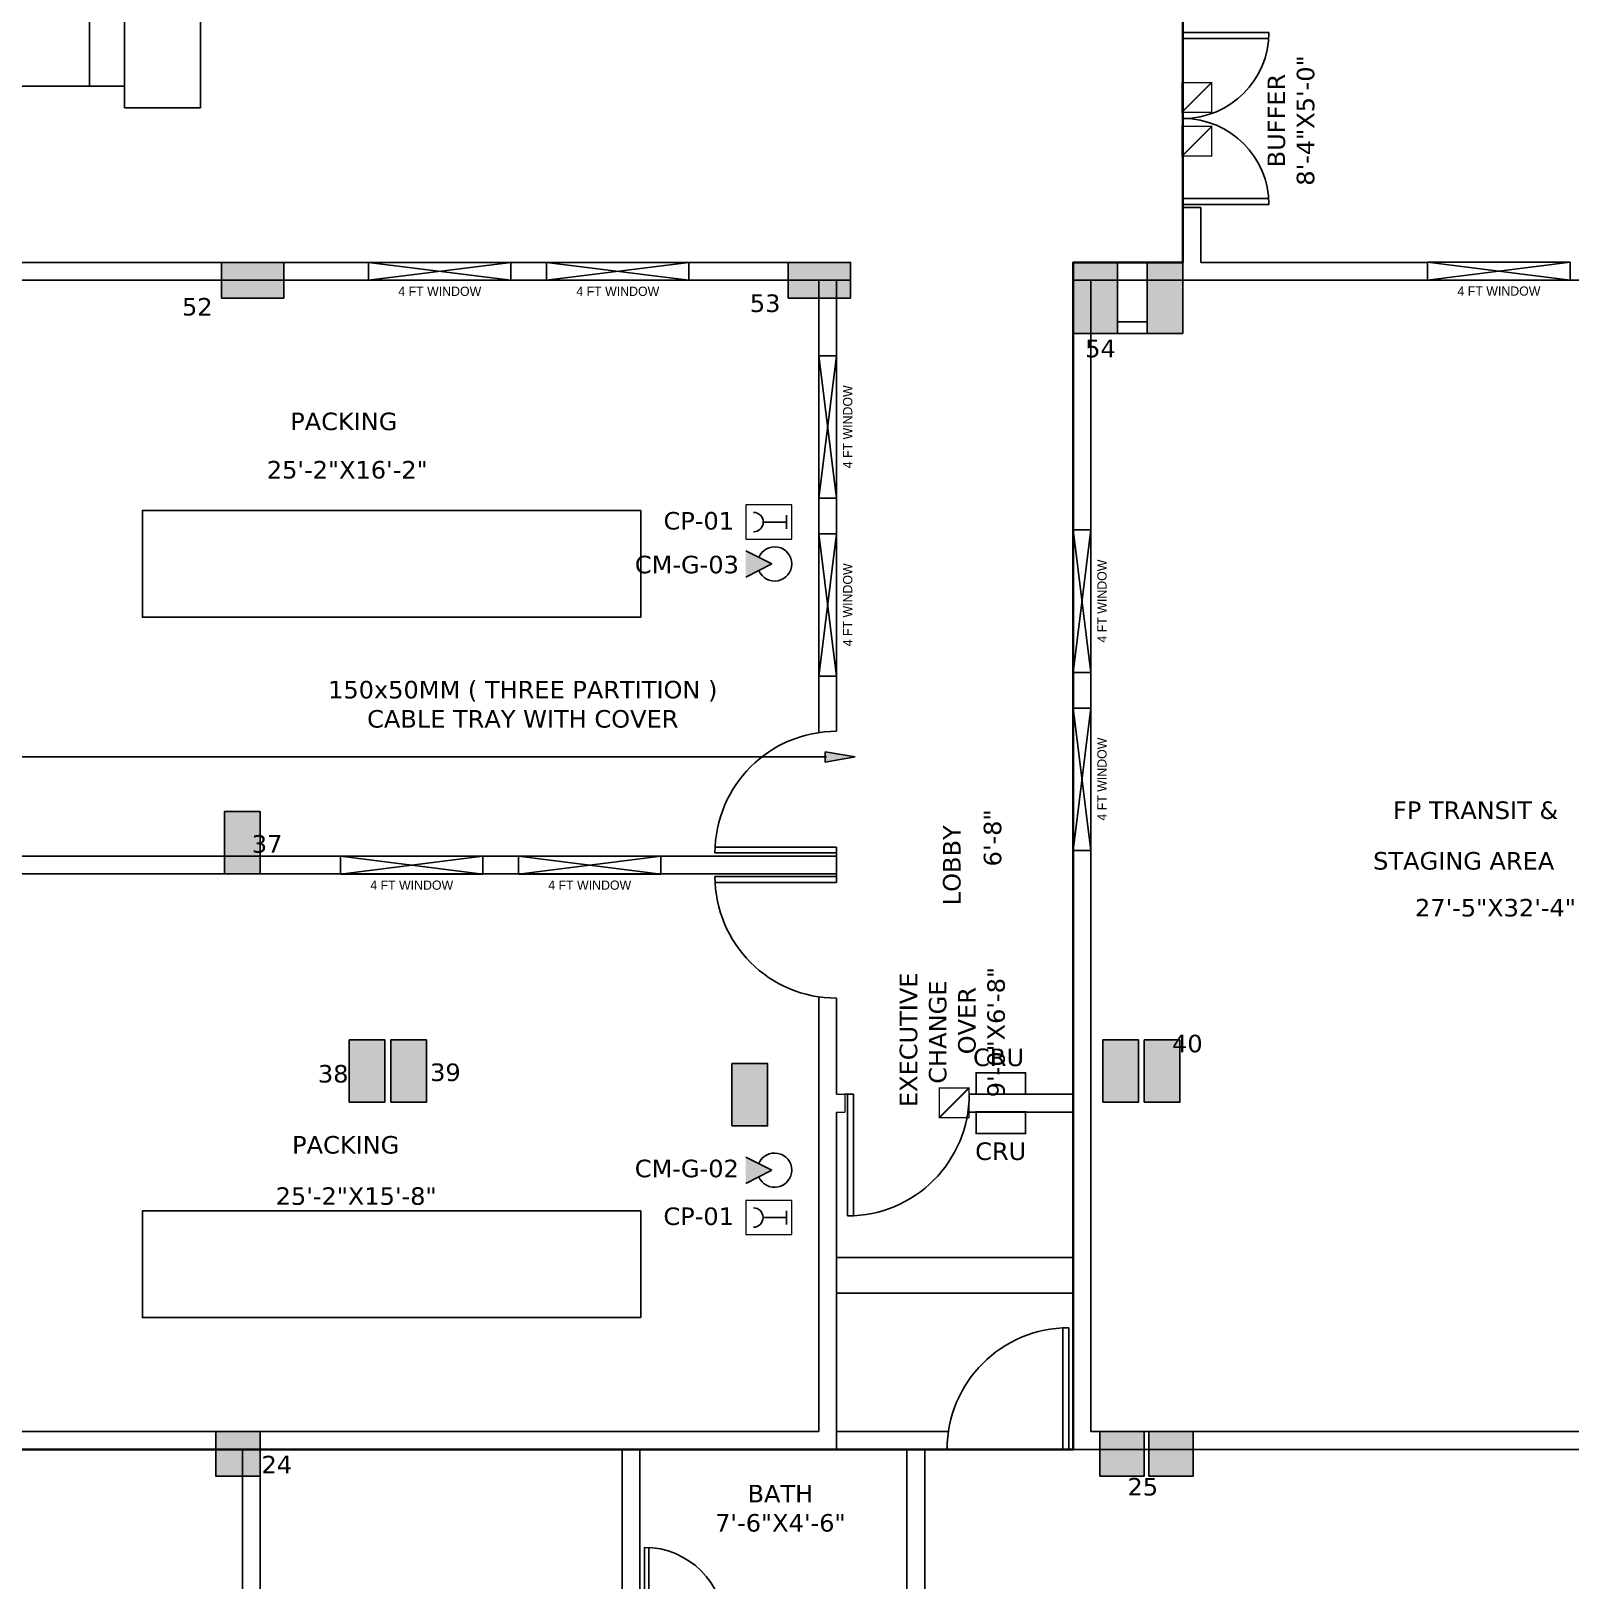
# Model space of a CAD drawing. Header units: millimetres. Extents: x -5691 to 68617, y -23008 to 84113.
# Drawn here: x 13176 to 26352, y 16027 to 29286 of the extents above; entities that cross this region are included whole.
import ezdxf

# ---------------------------------------------------------------- set-up
doc = ezdxf.new("R2010")
doc.units = ezdxf.units.MM
doc.header["$LTSCALE"] = 700
doc.header["$MEASUREMENT"] = 0
for name, color, linetype in [('architactur xref$0$COLUMN', 8, 'Continuous'), ('architactur xref$0$COLUMN HATCH', 8, 'Continuous'), ('architactur xref$0$EL- DOOR INTERLOCKING', 8, 'Continuous'), ('architactur xref$0$MAA - CCTV - ZAI', 8, 'Continuous'), ('architactur xref$0$MAA-PP.1', 8, 'Continuous'), ('architactur xref$0$TEXT', 8, 'Continuous'), ('architactur xref$0$WALL', 8, 'Continuous'), ('architactur xref$0$WINDOOW', 8, 'Continuous'), ('rcp$0$X-REF', 8, 'Continuous'), ('Return Ahu-06', 1, 'Continuous'), ('X-REF', 8, 'Continuous')]:
    doc.layers.add(name, color=color, linetype=linetype)
doc.styles.add('architactur xref$0$H St Bt', font='stylu.ttf')
doc.styles.add('architactur xref$0$VERDANA', font='verdana.ttf')

# ---------------------------------------------------------------- blocks, each defined once
blk = doc.blocks.new('architactur xref$0$D2.5')
at = {"color": 0}
for p, q in [((1.5, 0), (1.5, 27)), ((3, 0), (3, 26.96)), ((0, 0), (3, 0)), ((28.5, 0), (30, 0))]:
    blk.add_line(p, q, dxfattribs=at)
blk.add_arc((1.5, 0), 27, 0, 90, dxfattribs=at)
blk = doc.blocks.new('*U211')
at = {"layer": 'architactur xref$0$WALL', "color": 0}
for p, q in [((60520.06, 48188.77), (60526.06, 48188.77)), ((60520.06, 48140.77), (60520.06, 48188.77)), ((60526.06, 48188.77), (60520.06, 48140.77)), ((60520.06, 48188.77), (60526.06, 48140.77)), ((60526.06, 48188.77), (60526.06, 48140.77)), ((60526.06, 48140.77), (60520.06, 48140.77))]:
    blk.add_line(p, q, dxfattribs=at)
at = {"layer": 'architactur xref$0$TEXT', "lineweight": 0, "style": 'architactur xref$0$H St Bt'}
blk.add_text('4 FT WINDOW', height=3.1104, rotation=90, dxfattribs=at).set_placement((60531.34, 48150.84))
blk = doc.blocks.new('*U212')
at = {"layer": 'architactur xref$0$WALL', "color": 0}
for p, q in [((60520.06, 48188.77), (60526.06, 48188.77)), ((60520.06, 48140.77), (60520.06, 48188.77)), ((60526.06, 48188.77), (60520.06, 48140.77)), ((60520.06, 48188.77), (60526.06, 48140.77)), ((60526.06, 48188.77), (60526.06, 48140.77)), ((60526.06, 48140.77), (60520.06, 48140.77))]:
    blk.add_line(p, q, dxfattribs=at)
at = {"layer": 'architactur xref$0$TEXT', "lineweight": 0, "style": 'architactur xref$0$H St Bt'}
blk.add_text('4 FT WINDOW', height=3.1104, rotation=90, dxfattribs=at).set_placement((60531.34, 48150.84))
blk = doc.blocks.new('*U213')
at = {"layer": 'architactur xref$0$WALL', "color": 0}
for p, q in [((60520.06, 48188.77), (60526.06, 48188.77)), ((60520.06, 48140.77), (60520.06, 48188.77)), ((60526.06, 48188.77), (60520.06, 48140.77)), ((60520.06, 48188.77), (60526.06, 48140.77)), ((60526.06, 48188.77), (60526.06, 48140.77)), ((60526.06, 48140.77), (60520.06, 48140.77))]:
    blk.add_line(p, q, dxfattribs=at)
at = {"layer": 'architactur xref$0$TEXT', "lineweight": 0, "style": 'architactur xref$0$H St Bt'}
blk.add_text('4 FT WINDOW', height=3.1104, rotation=90, dxfattribs=at).set_placement((60531.34, 48150.84))
blk = doc.blocks.new('*U214')
at = {"layer": 'architactur xref$0$WALL', "color": 0}
for p, q in [((60520.06, 48188.77), (60526.06, 48188.77)), ((60520.06, 48140.77), (60520.06, 48188.77)), ((60526.06, 48188.77), (60520.06, 48140.77)), ((60520.06, 48188.77), (60526.06, 48140.77)), ((60526.06, 48188.77), (60526.06, 48140.77)), ((60526.06, 48140.77), (60520.06, 48140.77))]:
    blk.add_line(p, q, dxfattribs=at)
at = {"layer": 'architactur xref$0$TEXT', "lineweight": 0, "style": 'architactur xref$0$H St Bt'}
blk.add_text('4 FT WINDOW', height=3.1104, rotation=90, dxfattribs=at).set_placement((60531.34, 48150.84))
blk = doc.blocks.new('*U215')
at = {"layer": 'architactur xref$0$WALL', "color": 0}
for p, q in [((60520.06, 48188.77), (60526.06, 48188.77)), ((60520.06, 48140.77), (60520.06, 48188.77)), ((60526.06, 48188.77), (60520.06, 48140.77)), ((60520.06, 48188.77), (60526.06, 48140.77)), ((60526.06, 48188.77), (60526.06, 48140.77)), ((60526.06, 48140.77), (60520.06, 48140.77))]:
    blk.add_line(p, q, dxfattribs=at)
at = {"layer": 'architactur xref$0$TEXT', "lineweight": 0, "style": 'architactur xref$0$H St Bt'}
blk.add_text('4 FT WINDOW', height=3.1104, rotation=90, dxfattribs=at).set_placement((60531.34, 48150.84))
blk = doc.blocks.new('*U221')
at = {"layer": 'architactur xref$0$WALL', "color": 0}
for p, q in [((60520.06, 48188.77), (60526.06, 48188.77)), ((60520.06, 48140.77), (60520.06, 48188.77)), ((60526.06, 48188.77), (60520.06, 48140.77)), ((60520.06, 48188.77), (60526.06, 48140.77)), ((60526.06, 48188.77), (60526.06, 48140.77)), ((60526.06, 48140.77), (60520.06, 48140.77))]:
    blk.add_line(p, q, dxfattribs=at)
at = {"layer": 'architactur xref$0$TEXT', "lineweight": 0, "style": 'architactur xref$0$H St Bt'}
blk.add_text('4 FT WINDOW', height=3.1104, rotation=90, dxfattribs=at).set_placement((60531.34, 48150.84))
blk = doc.blocks.new('*U222')
at = {"layer": 'architactur xref$0$WALL', "color": 0}
for p, q in [((60520.06, 48188.77), (60526.06, 48188.77)), ((60520.06, 48140.77), (60520.06, 48188.77)), ((60526.06, 48188.77), (60520.06, 48140.77)), ((60520.06, 48188.77), (60526.06, 48140.77)), ((60526.06, 48188.77), (60526.06, 48140.77)), ((60526.06, 48140.77), (60520.06, 48140.77))]:
    blk.add_line(p, q, dxfattribs=at)
at = {"layer": 'architactur xref$0$TEXT', "lineweight": 0, "style": 'architactur xref$0$H St Bt'}
blk.add_text('4 FT WINDOW', height=3.1104, rotation=90, dxfattribs=at).set_placement((60531.34, 48150.84))
blk = doc.blocks.new('*U223')
at = {"layer": 'architactur xref$0$WALL', "color": 0}
for p, q in [((60520.06, 48188.77), (60526.06, 48188.77)), ((60520.06, 48140.77), (60520.06, 48188.77)), ((60526.06, 48188.77), (60520.06, 48140.77)), ((60520.06, 48188.77), (60526.06, 48140.77)), ((60526.06, 48188.77), (60526.06, 48140.77)), ((60526.06, 48140.77), (60520.06, 48140.77))]:
    blk.add_line(p, q, dxfattribs=at)
at = {"layer": 'architactur xref$0$TEXT', "lineweight": 0, "style": 'architactur xref$0$H St Bt'}
blk.add_text('4 FT WINDOW', height=3.1104, rotation=90, dxfattribs=at).set_placement((60531.34, 48150.84))
blk = doc.blocks.new('*U224')
at = {"layer": 'architactur xref$0$WALL', "color": 0}
for p, q in [((60520.06, 48188.77), (60526.06, 48188.77)), ((60520.06, 48140.77), (60520.06, 48188.77)), ((60526.06, 48188.77), (60520.06, 48140.77)), ((60520.06, 48188.77), (60526.06, 48140.77)), ((60526.06, 48188.77), (60526.06, 48140.77)), ((60526.06, 48140.77), (60520.06, 48140.77))]:
    blk.add_line(p, q, dxfattribs=at)
at = {"layer": 'architactur xref$0$TEXT', "lineweight": 0, "style": 'architactur xref$0$H St Bt'}
blk.add_text('4 FT WINDOW', height=3.1104, rotation=90, dxfattribs=at).set_placement((60531.34, 48150.84))
blk = doc.blocks.new('*U240')
at = {"layer": 'architactur xref$0$MAA - CCTV - ZAI'}
blk.add_hatch(color=0, dxfattribs=at).paths.add_polyline_path([(-0.65, 0), (-9.48, -4.42), (-9.48, 4.42)])
at = {"layer": 'architactur xref$0$MAA - CCTV - ZAI', "color": 0}
for p, q in [((-0.65, 0), (-9.48, 4.42)), ((-9.48, -4.42), (-0.65, 0))]:
    blk.add_line(p, q, dxfattribs=at)
blk.add_arc((0.24, 0), 5.77, 202.6408, 157.3592, dxfattribs=at)
blk = doc.blocks.new('*U241')
at = {"layer": 'architactur xref$0$MAA - CCTV - ZAI'}
blk.add_hatch(color=0, dxfattribs=at).paths.add_polyline_path([(-0.65, 0), (-9.48, -4.42), (-9.48, 4.42)])
at = {"layer": 'architactur xref$0$MAA - CCTV - ZAI', "color": 0}
for p, q in [((-0.65, 0), (-9.48, 4.42)), ((-9.48, -4.42), (-0.65, 0))]:
    blk.add_line(p, q, dxfattribs=at)
blk.add_arc((0.24, 0), 5.77, 202.6408, 157.3592, dxfattribs=at)
blk = doc.blocks.new('architactur xref$0$CP')
at = {"layer": 'architactur xref$0$MAA - CCTV - ZAI', "lineweight": 0}
blk.add_lwpolyline([(5.77, 0), (5.77, -15.5), (-5.77, -15.5), (-5.77, 0)], close=True, dxfattribs=at)
at = {"layer": 'architactur xref$0$MAA-PP.1', "color": 0}
for p, q in [((-2.3, -1.8), (2.3, -1.8)), ((0, -9.68), (0, -1.8))]:
    blk.add_line(p, q, dxfattribs=at)
at = {"layer": 'architactur xref$0$MAA-PP.1', "color": 0, "extrusion": (0, 0, -1)}
blk.add_ellipse((0, -12.97), major_axis=(2.32, 2.32), ratio=1, start_param=3.926991, end_param=7.068583, dxfattribs=at)
blk = doc.blocks.new('architactur xref$0$CRU')
at = {"layer": 'architactur xref$0$EL- DOOR INTERLOCKING', "color": 0, "const_width": 0.607}
blk.add_lwpolyline([(-7, 0), (-7, 7.23), (9.63, 7.23), (9.63, 0)], close=True, dxfattribs=at)
blk = doc.blocks.new('architactur xref')
at = {"layer": 'architactur xref$0$COLUMN HATCH', "linetype": 'Continuous'}
for points in [[(583, 1075), (583, 1063), (604, 1063), (604, 1075)], [(774, 1075), (774, 1063), (795, 1063), (795, 1075)], [(885, 1075), (870, 1075), (870, 1051), (885, 1051)], [(907, 1075), (895, 1075), (895, 1051), (907, 1051)], [(596, 890), (584, 890), (584, 869), (596, 869)], [(638, 813), (626, 813), (626, 792), (638, 792)], [(652, 813), (640, 813), (640, 792), (652, 792)], [(892, 813), (880, 813), (880, 792), (892, 792)], [(906, 813), (894, 813), (894, 792), (906, 792)], [(755, 784), (767, 784), (767, 805), (755, 805)], [(596, 681), (581, 681), (581, 666), (596, 666)], [(894, 681), (879, 681), (879, 666), (894, 666)], [(910.5, 681), (895.5, 681), (895.5, 666), (910.5, 666)]]:
    blk.add_hatch(color=256, dxfattribs=at).paths.add_polyline_path(points)
at = {"layer": 'architactur xref$0$TEXT', "lineweight": 0}
for points in [[(583, 1075), (583, 1063), (604, 1063), (604, 1075)], [(774, 1075), (774, 1063), (795, 1063), (795, 1075)], [(885, 1075), (870, 1075), (870, 1051), (885, 1051)], [(907, 1075), (895, 1075), (895, 1051), (907, 1051)], [(596, 890), (584, 890), (584, 869), (596, 869)], [(892, 813), (880, 813), (880, 792), (892, 792)], [(906, 813), (894, 813), (894, 792), (906, 792)], [(755, 784), (767, 784), (767, 805), (755, 805)], [(596, 681), (581, 681), (581, 666), (596, 666)], [(894, 681), (879, 681), (879, 666), (894, 666)], [(910.5, 681), (895.5, 681), (895.5, 666), (910.5, 666)]]:
    blk.add_hatch(color=256, dxfattribs=at).paths.add_polyline_path(points)
at = {"layer": 'architactur xref$0$TEXT'}
blk.add_hatch(color=256, dxfattribs=at).paths.add_polyline_path([(786.38, 910.08), (786.38, 906.65), (796.62, 908.37)])
at = {"layer": 'architactur xref$0$COLUMN', "linetype": 'Continuous'}
for p, q in [((907, 1152.5), (936, 1152.5)), ((907, 1150.5), (935.93, 1150.5)), ((907, 1096.5), (935.93, 1096.5)), ((907, 1094.5), (936, 1094.5)), ((596, 868.98), (596, 890.02)), ((790.29, 874.88), (790.29, 878)), ((790.29, 868.95), (790.29, 866.07)), ((796, 794.69), (793, 794.69)), ((870, 739.62), (790.29, 739.62)), ((870, 727.62), (790.29, 727.62))]:
    blk.add_line(p, q, dxfattribs=at)
for points in [[(583, 1063), (604, 1063), (604, 1075), (583, 1075)], [(870, 1051), (885, 1051), (885, 1075), (870, 1075)], [(907, 1051), (895, 1051), (895, 1075), (907, 1075)], [(626, 792), (638, 792), (638, 813), (626, 813)], [(640, 792), (652, 792), (652, 813), (640, 813)], [(880, 792), (892, 792), (892, 813), (880, 813)], [(894, 792), (906, 792), (906, 813), (894, 813)], [(755, 784), (767, 784), (767, 805), (755, 805)], [(879, 666), (894, 666), (894, 681), (879, 681)], [(895.5, 666), (910.5, 666), (910.5, 681), (895.5, 681)]]:
    blk.add_lwpolyline(points, close=True, dxfattribs=at)
for points in [[(774, 1075), (774, 1063), (795, 1063)], [(795, 1063), (795, 1075), (774, 1075)], [(596, 890), (584, 890), (584, 869), (596, 869)], [(749.34, 878), (790.29, 878)], [(749.29, 876), (790.29, 876)], [(749.29, 868.07), (790.29, 868.07)], [(749.34, 866.07), (790.29, 866.07)], [(794, 753.69), (794, 794.69)], [(796, 753.74), (796, 794.69)], [(866.52, 715.95), (866.52, 675)], [(868.52, 716), (868.52, 675)], [(581, 681), (581, 666), (596, 666)], [(596, 681), (581, 681)], [(596, 666), (596, 681)]]:
    blk.add_lwpolyline(points, dxfattribs=at)
for centre, radius, start, end in [((907, 1152.5), 29, 270, 0), ((907, 1094.5), 29, 0, 90), ((790.29, 876), 41, 90, 180), ((790.29, 868.07), 41, 180, 270), ((794, 794.69), 41, 270, 0), ((868.52, 675), 41, 90, 180)]:
    blk.add_arc(centre, radius, start, end, dxfattribs=at)
at = {"layer": 'architactur xref$0$EL- DOOR INTERLOCKING', "const_width": 0.486}
for points in [[(906.69, 1135.61), (906.69, 1125.61), (916.69, 1125.61), (916.69, 1135.61)], [(906.69, 1120.84), (906.69, 1110.84), (916.69, 1110.84), (916.69, 1120.84)], [(824.9, 796.79), (824.9, 786.79), (834.9, 786.79), (834.9, 796.79)]]:
    blk.add_lwpolyline(points, close=True, dxfattribs=at)
for points in [[(916.69, 1135.61), (906.69, 1125.61)], [(916.69, 1120.84), (906.69, 1110.84)], [(834.9, 796.79), (824.9, 786.79)]]:
    blk.add_lwpolyline(points, dxfattribs=at)
at = {"layer": 'architactur xref$0$TEXT', "lineweight": 0}
for p, q in [((583, 1069), (590, 1069)), ((885, 1069), (900, 1069)), ((895, 1055), (885, 1055)), ((870, 1051), (907, 1051)), ((584, 868.95), (584, 890)), ((596, 868.98), (596, 890.02))]:
    blk.add_line(p, q, dxfattribs=at)
at = {"layer": 'architactur xref$0$TEXT'}
for p, q in [((786.9, 908.37), (469.7, 908.37)), ((796.58, 908.38), (786.38, 910.08)), ((786.38, 906.65), (786.38, 910.08)), ((796.58, 908.37), (786.38, 906.65))]:
    blk.add_line(p, q, dxfattribs=at)
at = {"layer": 'architactur xref$0$TEXT', "lineweight": 0}
for points in [[(583, 1063), (604, 1063), (604, 1075), (583, 1075)], [(774, 1063), (795, 1063), (795, 1075), (774, 1075)], [(880, 792), (892, 792), (892, 813), (880, 813)], [(894, 792), (906, 792), (906, 813), (894, 813)], [(755, 784), (767, 784), (767, 805), (755, 805)], [(581, 666), (596, 666), (596, 681), (581, 681)], [(879, 666), (894, 666), (894, 681), (879, 681)], [(895.5, 666), (910.5, 666), (910.5, 681), (895.5, 681)]]:
    blk.add_lwpolyline(points, close=True, dxfattribs=at)
for points in [[(907, 1075), (870, 1075), (870, 1051)], [(885, 1051), (885, 1075)], [(895, 1051), (895, 1075)], [(907, 1075), (907, 1051)], [(596, 890), (584, 890)], [(584, 869), (596, 869)]]:
    blk.add_lwpolyline(points, dxfattribs=at)
at = {"layer": 'architactur xref$0$TEXT', "linetype": 'Continuous'}
for points in [[(724.29, 991.41), (724.29, 955.41), (556.29, 955.41), (556.29, 991.41), (724.29, 991.41)], [(724.29, 755.4), (724.29, 719.4), (556.29, 719.4), (556.29, 755.4), (724.29, 755.4)]]:
    blk.add_lwpolyline(points, dxfattribs=at)
at = {"layer": 'architactur xref$0$WALL'}
for p, q in [((907, 1153.5), (907, 1150.5)), ((907, 1096.5), (907, 1093.5)), ((866.52, 675), (870, 675))]:
    blk.add_line(p, q, dxfattribs=at)
at = {"layer": 'architactur xref$0$WALL', "linetype": 'Continuous'}
for p, q in [((907, 1069), (907, 1093.5)), ((907, 1093.5), (913, 1093.5)), ((913, 1075), (913, 1093.5)), ((316.5, 1075), (795, 1075)), ((870, 1075), (907, 1075)), ((870, 1075), (870, 675)), ((913, 1075), (989.49, 1075)), ((335.98, 1069), (795, 1069)), ((870, 1069), (1069.5, 1069)), ((876, 1069), (876, 681)), ((895, 1055), (885, 1055)), ((895, 1051), (885, 1051)), ((790.29, 866.07), (790.29, 878)), ((330, 868.95), (790.29, 868.95)), ((835, 794.69), (870, 794.69)), ((834.56, 788.69), (870, 788.69)), ((482, 681), (584, 681)), ((596, 681), (784.29, 681)), ((790.29, 681), (827.96, 681)), ((876, 681), (1055.25, 681)), ((482, 675), (590, 675)), ((590, 675), (590, 610.5)), ((596, 675), (596, 555)), ((596, 675), (718, 675)), ((718, 675), (718, 591)), ((724, 675), (814, 675)), ((724, 675), (724, 591)), ((814, 675), (814, 621)), ((820, 675), (827.52, 675)), ((820, 675), (820, 586.75)), ((870, 675), (1140.5, 675))]:
    blk.add_line(p, q, dxfattribs=at)
for points in [[(784.29, 916.56), (784.29, 1069)], [(790.29, 917), (790.29, 1069)], [(330, 874.88), (790.29, 874.88)], [(784.29, 681), (784.29, 827.51)], [(790.29, 794.69), (790.29, 827.07)], [(790.29, 675), (790.29, 788.69)]]:
    blk.add_lwpolyline(points, dxfattribs=at)
at = {"layer": 'architactur xref$0$WINDOOW', "lineweight": 35}
for p, q in [((907, 1181), (907, 1075)), ((907, 1075), (870, 1075)), ((870, 1075), (870, 675)), ((870, 675), (-15, 675))]:
    blk.add_line(p, q, dxfattribs=at)
at = {"layer": 'architactur xref$0$WINDOOW', "linetype": 'Continuous'}
blk.add_line((554, 1075), (461, 1075), dxfattribs=at)
at = {"layer": 'architactur xref$0$WINDOOW', "lineweight": 0}
for p, q in [((790.29, 794.69), (796, 794.69)), ((793, 794.69), (793, 788.69)), ((790.29, 788.69), (793, 788.69)), ((870, 788.69), (870, 675))]:
    blk.add_line(p, q, dxfattribs=at)
at = {"layer": 'architactur xref$0$COLUMN', "linetype": 'Continuous'}
blk.add_blockref('architactur xref$0$D2.5', (724, 615), dxfattribs=at)
at = {"layer": 'architactur xref$0$EL- DOOR INTERLOCKING'}
for p in [(844.31, 794.69), (844.31, 781.46)]:
    blk.add_blockref('architactur xref$0$CRU', p, dxfattribs=at)
at = {"layer": 'architactur xref$0$MAA - CCTV - ZAI', "lineweight": 0, "xscale": -1, "rotation": 270}
for p in [(775.23, 987.5), (775.19, 753.14)]:
    blk.add_blockref('architactur xref$0$CP', p, dxfattribs=at)
at = {"layer": 'architactur xref$0$MAA - CCTV - ZAI', "rotation": 0.2015177848045582}
for name, p in [('*U240', (769.15, 973.39)), ('*U241', (769.15, 769.11))]:
    blk.add_blockref(name, p, dxfattribs=at)
at = {"layer": 'architactur xref$0$WALL', "rotation": 270}
for name, p in [('*U215', (-47508.29, 61595.06)), ('*U221', (-47448.29, 61595.06)), ('*U211', (-47151.28, 61595.14)), ('*U223', (-47517.75, 61394.94)), ('*U224', (-47457.75, 61394.94))]:
    blk.add_blockref(name, p, dxfattribs=at)
at = {"layer": 'architactur xref$0$WALL'}
for name, p in [('*U214', (-59735.78, -47145.2)), ('*U222', (-59735.78, -47205.2)), ('*U212', (-59650.06, -47203.93)), ('*U213', (-59650.06, -47263.93))]:
    blk.add_blockref(name, p, dxfattribs=at)
at = {"layer": 'architactur xref$0$TEXT', "style": 'architactur xref$0$VERDANA'}
for s, height, p in [('PACKING', 5.906, (606.12, 1018.49)), ('25\'-2"X16\'-2"', 5.9055, (598.23, 1002.19)), ('PACKING', 5.906, (606.75, 774.7)), ('25\'-2"X15\'-8"', 5.9055, (601.2, 757.43))]:
    blk.add_text(s, height=height, dxfattribs=at).set_placement(p)
at = {"layer": 'architactur xref$0$TEXT', "linetype": 'Continuous', "style": 'architactur xref$0$VERDANA'}
for s, p in [('FP TRANSIT & ', (977.83, 887.46)), ('STAGING AREA', (971.14, 870.4)), ('27\'-5"X32\'-4"', (985.23, 854.6))]:
    blk.add_text(s, height=5.9055, dxfattribs=at).set_placement(p)
for s, p in [('6\'-8"', (845.79, 871.46)), ('LOBBY', (832.05, 858.37))]:
    blk.add_text(s, height=5.906, rotation=90, dxfattribs=at).set_placement(p)
at = {"layer": 'architactur xref$0$TEXT', "style": 'architactur xref$0$VERDANA'}
for s, p in [('6\'-8"', (845.79, 871.46)), ('LOBBY', (832.05, 858.37))]:
    blk.add_text(s, height=5.906, rotation=90, dxfattribs=at).set_placement(p)
at = {"layer": 'architactur xref$0$TEXT', "linetype": 'Continuous', "insert": (943.47, 1122.82), "char_height": 5.9055, "width": 78.8687, "attachment_point": 5, "rotation": 90, "style": 'architactur xref$0$VERDANA'}
blk.add_mtext('BUFFER\\P8\'-4"X5\'-0"', dxfattribs=at)
at = {"layer": 'architactur xref$0$TEXT', "lineweight": 0, "char_height": 5.906, "width": 5.1391, "attachment_point": 5, "style": 'architactur xref$0$VERDANA'}
for s, insert in [('52', (574.79, 1060.01)), ('53', (766.2, 1061.2)), ('54', (879.22, 1045.93)), ('37', (598.32, 879)), ('40', (908.5, 811.73)), ('38', (620.6, 801.54)), ('39', (658.43, 802.04)), ('24', (601.59, 669.9)), ('25', (893.48, 662.38))]:
    blk.add_mtext(s, dxfattribs=dict(at, insert=insert))
at = {"layer": 'architactur xref$0$TEXT', "attachment_point": 5, "style": 'architactur xref$0$VERDANA'}
for s, insert, char_height, width in [('CP-01', (743.83, 987.89), 5.906, 220.5147), ('CM-G-03', (739.81, 973.14), 5.906, 145.1712), ('150x50MM ( THREE PARTITION ) \\PCABLE TRAY WITH COVER', (684.5, 926.06), 5.9055, 220.5147), ('CRU', (844.87, 807.08), 5.906, 220.5147), ('CRU', (845.59, 775.44), 5.906, 220.5147), ('CM-G-02', (739.78, 769.62), 5.906, 145.1712), ('CP-01', (743.79, 753.52), 5.906, 220.5147)]:
    blk.add_mtext(s, dxfattribs=dict(at, insert=insert, char_height=char_height, width=width))
at = {"layer": 'architactur xref$0$TEXT', "lineweight": 0, "insert": (829.32, 813.04), "char_height": 5.9055, "width": 237.5662, "attachment_point": 5, "rotation": 90, "style": 'architactur xref$0$VERDANA'}
blk.add_mtext('EXECUTIVE\\P  CHANGE\\P     OVER\\P  9\'-0"X6\'-8"', dxfattribs=at)
at = {"layer": 'architactur xref$0$TEXT', "linetype": 'Continuous', "insert": (771.32, 655.13), "char_height": 5.9055, "width": 58.8886, "attachment_point": 5, "style": 'architactur xref$0$VERDANA'}
blk.add_mtext('BATH \\P7\'-6"X4\'-6"', dxfattribs=at)
blk = doc.blocks.new('rcp')
at = {"layer": 'rcp$0$X-REF', "xscale": 25.39999999999418, "yscale": 25.39999999999418, "zscale": 25.39999999999418}
blk.add_blockref('architactur xref', (0, 0), dxfattribs=at)

msp = doc.modelspace()

# ---------------------------------------------------------------- block references
at = {"layer": 'X-REF', "ltscale": 8}
msp.add_blockref('rcp', (0, 0), dxfattribs=at)

# ---------------------------------------------------------------- next in the draw order: block references
at = {"layer": 'X-REF', "xscale": 25.39999999999418, "yscale": 25.39999999999418, "zscale": 25.39999999999418}
msp.add_blockref('architactur xref', (0, 0), dxfattribs=at)

# ---------------------------------------------------------------- next in the draw order: linework, layer by layer
at = {"layer": 'Return Ahu-06'}
for p, q in [((14625.8, 28629, -2.7), (14625.8, 51957.7, 50)), ((13975.8, 51707.7, 50), (13975.8, 28629, -2.7)), ((13677.9, 29364.3, 22.3), (13677.9, 28814.3, 22.3)), ((13691, 28814.3, 22.2), (4224.1, 28814.3, 97)), ((13677.9, 28814.3, 22.3), (13975.8, 28814.3, 320.1)), ((13975.8, 28629, -2.7), (14625.8, 28629, -2.7))]:
    msp.add_line(p, q, dxfattribs=at)

doc.saveas('drawing.dxf')
